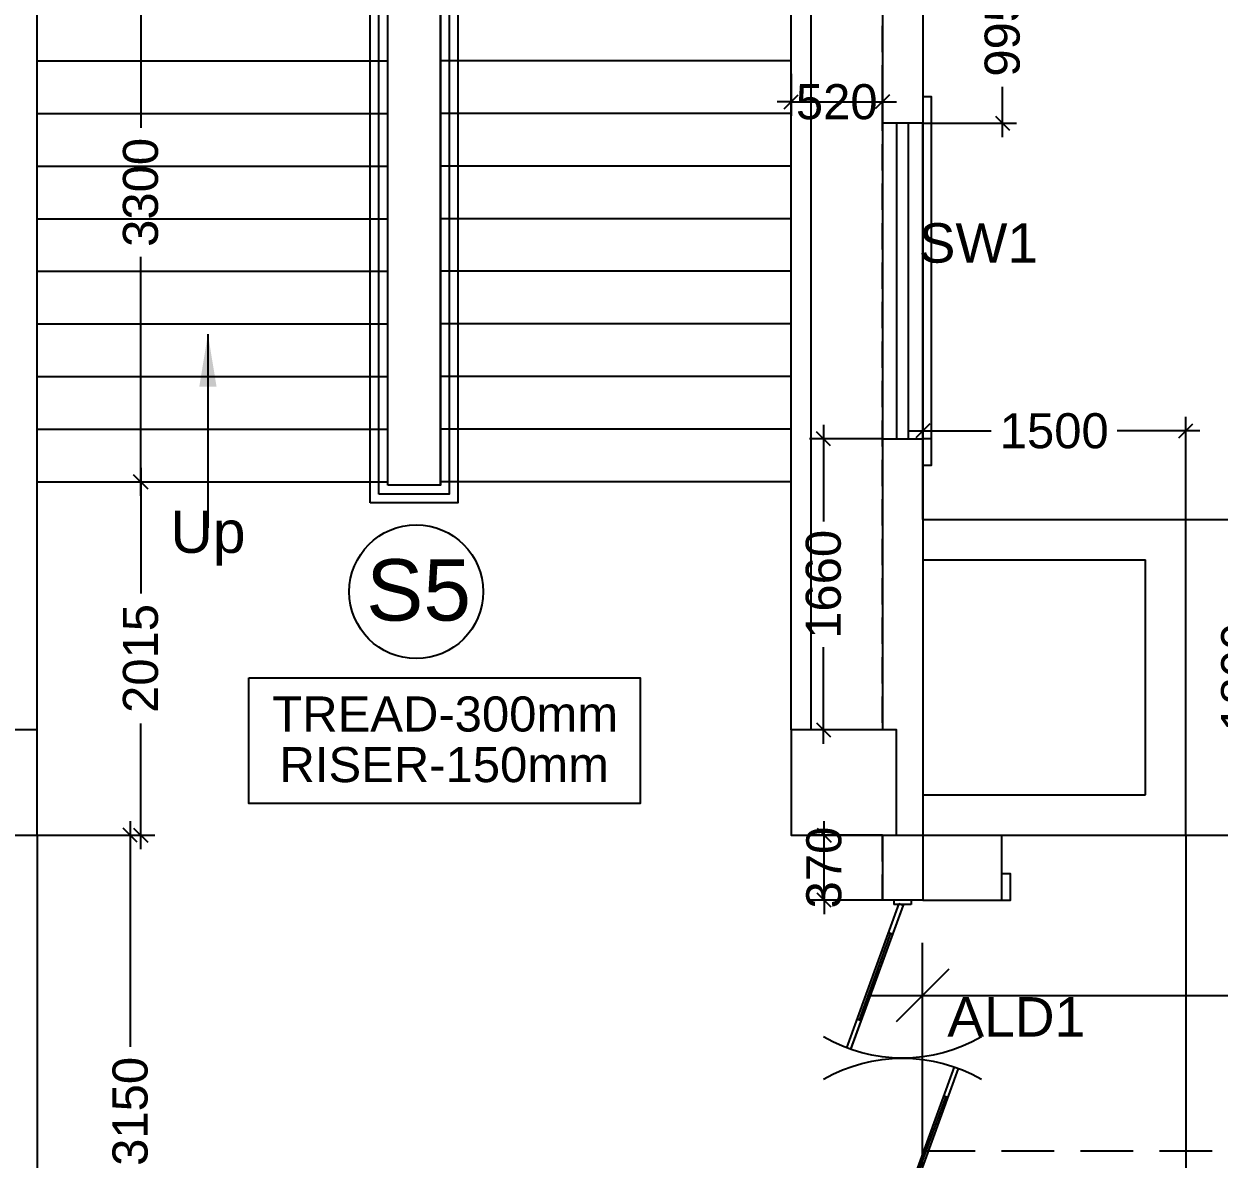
# Model space of a CAD drawing. Extents: x 6345096 to 6738923, y -6490958 to -6305885.
# Drawn here: x 6646816 to 6653629, y -6387867 to -6381394 of the extents above; entities that cross this region are included whole.
import ezdxf
from ezdxf.enums import TextEntityAlignment as Align

# ---------------------------------------------------------------- set-up
doc = ezdxf.new("R2010")
doc.units = 0
doc.header["$LTSCALE"] = 600
doc.header["$MEASUREMENT"] = 0
doc.header["$PDMODE"] = 35
doc.linetypes.add('DASHED', pattern=[0.75, 0.5, -0.25])
doc.linetypes.add('HIDDEN', pattern=[0.375, 0.25, -0.125])
doc.layers.get('0').update_dxf_attribs({"linetype": 'CONTINUOUS'})
doc.layers.get('Defpoints').update_dxf_attribs({"linetype": 'CONTINUOUS'})
for name, color, linetype in [('chajja', 7, 'CONTINUOUS'), ('DIM', 8, 'CONTINUOUS'), ('DIM-TEXT', 8, 'CONTINUOUS'), ('DIMEN', 5, 'CONTINUOUS'), ('DOOR', 32, 'CONTINUOUS'), ('Ele Proje.', 7, 'CONTINUOUS'), ('Ele. Proj', 7, 'CONTINUOUS'), ('HS', 251, 'CONTINUOUS'), ('joinery', 7, 'CONTINUOUS'), ('LA-column', 3, 'CONTINUOUS'), ('Railing', 21, 'CONTINUOUS'), ('Staircase', 7, 'CONTINUOUS'), ('Stairscase', 7, 'CONTINUOUS'), ('STEPS', 7, 'CONTINUOUS'), ('TEXT', 6, 'CONTINUOUS'), ('Wall', 1, 'CONTINUOUS'), ('Walls', 7, 'CONTINUOUS'), ('WIN', 151, 'CONTINUOUS'), ('Working Dim', 5, 'CONTINUOUS')]:
    doc.layers.add(name, color=color, linetype=linetype)
doc.styles.add('ari', font='arial.ttf')
doc.styles.add('ARIAL', font='arial.ttf')
doc.styles.add('RT', font='romant.shx')
doc.styles.get("Standard").update_dxf_attribs({"font": 'romans.shx'})
doc.dimstyles.new('int. dim', dxfattribs={"dimtxt": 200, "dimasz": 80, "dimexe": 80, "dimexo": 0, "dimgap": 70, "dimtad": 0, "dimdec": 0, "dimzin": 12, "dimdsep": 46, "dimtxsty": 'ari', "dimblk": 'OBLIQUE', "dimcen": 2, "dimdle": 80, "dimclrd": 256, "dimclre": 256, "dimclrt": 6, "dimadec": 0, "dimazin": 0, "dimtfac": 1, "dimtdec": 0, "dimtix": 1, "dimtmove": 2, "dimatfit": 3, "dimfxl": 1, "dimtolj": 1, "dimtzin": 0, "dimlwd": -1, "dimlwe": -1, "dimarcsym": 0})
doc.dimstyles.new('STANDARD$0', dxfattribs={"dimscale": 0, "dimtxt": 150, "dimasz": 125, "dimexe": 0.75, "dimexo": 1, "dimgap": 25, "dimtad": 1, "dimdec": 0, "dimdsep": 46, "dimtxsty": 'Standard', "dimblk1": 'DOT', "dimblk2": 'DOT', "dimsah": 1, "dimcen": 2.5, "dimclrd": 1, "dimclre": 1, "dimclrt": 3, "dimadec": 0, "dimazin": 0, "dimtfac": 1, "dimtdec": 0, "dimtmove": 0, "dimatfit": 3, "dimldrblk": 'DOT', "dimfxl": 1, "dimtolj": 1, "dimtzin": 0, "dimarcsym": 0})
doc.dimstyles.new('TEXT', dxfattribs={"dimscale": 0, "dimtxt": 600, "dimasz": 300, "dimexe": 300, "dimexo": 30, "dimgap": 50, "dimtad": 0, "dimdec": 0, "dimzin": 0, "dimdsep": 46, "dimtxsty": 'RT', "dimblk": 'OBLIQUE', "dimcen": 0.09, "dimdle": 300, "dimclrd": 256, "dimclre": 256, "dimclrt": 170, "dimadec": 0, "dimazin": 0, "dimtfac": 1, "dimtdec": 0, "dimtofl": 0, "dimtmove": 2, "dimatfit": 3, "dimfxl": 1, "dimfrac": 2, "dimtolj": 1, "dimtzin": 0, "dimlwd": -1, "dimlwe": -1, "dimarcsym": 0})

# ---------------------------------------------------------------- blocks, each defined once
blk = doc.blocks.new('_Oblique')
at = {"color": 0, "linetype": 'ByBlock', "lineweight": -2}
blk.add_line((-0.5, -0.5), (0.5, 0.5), dxfattribs=at)
blk = doc.blocks.new('Z$W@#5624')
at = {"layer": 'DOOR'}
for p, q in [((19.1931269839406, 469.7108599827625), (840.4000005498528, 768.6057177550392)), ((27.73298007249832, 446.2478064824827), (848.9398536421359, 745.142664254643)), ((187.7044282406569, 517.7583047868684), (680.4285523816943, 697.0952194505371)), ((676.1586258374155, 708.8267462007934), (684.6984789296985, 685.3636927003972)), ((0, 399.5017601335421), (0, 499.3772001727484)), ((0, 499.3772001727484), (24.96886004135013, 499.3772001727484)), ((24.96886004135013, 399.5017601335421), (24.96886004135013, 499.3772001727484)), ((183.434501696378, 529.489831537474), (191.9743547849357, 506.0267780367285)), ((1797.757922988385, 499.3772001727484), (1772.789062947035, 499.3772001727484)), ((1772.789062947035, 399.5017601335421), (1772.789062947035, 499.3772001727484)), ((1797.757922988385, 399.5017601335421), (1797.757922988385, 499.3772001727484)), ((19.1931269839406, 469.7108599827625), (27.73298007249832, 446.2478064824827)), ((1770.024942912161, 452.6311538242735), (948.8180693462491, 153.7362960521132)), ((1778.564796000719, 429.1681003239937), (957.3579224385321, 130.2732425518334)), ((1778.564796000719, 429.1681003239937), (1770.024942912161, 452.6311538242735)), ((0, 399.5017601335421), (24.96886004135013, 399.5017601335421)), ((1610.053494744003, 381.1206555198878), (1117.329370606691, 201.7837408562191)), ((1614.323421288282, 369.3891287692823), (1605.783568199724, 392.8521822700277)), ((1797.757922988385, 399.5017601335421), (1772.789062947035, 399.5017601335421)), ((1113.059444058686, 213.515267606359), (1121.59929715097, 190.0522141060792))]:
    blk.add_line(p, q, dxfattribs=at)
at = {"layer": 'DOOR', "color": 145}
for centre, ratio, start_param, end_param in [((0, 449.4394801533781), 0.9999999987281364, 2.617993895650716, 3.665191446791339), ((1797.757922988385, 449.4394801533781), 0.9999999987281363, -0.5235987579390775, 0.5235987932015447)]:
    blk.add_ellipse(centre, major_axis=(-898.8789614941404, 1.584834503687796e-05), ratio=ratio, start_param=start_param, end_param=end_param, dxfattribs=at)
blk = doc.blocks.new('*D423')
at = {"layer": 'Defpoints', "color": 0, "transparency": 16777216}
for p in [(6651377.097241317, -6386019.721007652), (6651709.580316369, -6386019.721007652, 36.13619233055211), (6651709.580316369, -6386389.89529991, 36.13619233055211)]:
    blk.add_point(p, dxfattribs=at)
at = {"layer": 'Working Dim', "transparency": 16777216}
for p, q in [((6651377.097241317, -6386019.721007652), (6651377.097241317, -6385939.721007652)), ((6651709.580316369, -6386019.721007652), (6651297.097241317, -6386019.721007652)), ((6651377.097241317, -6386389.89529991), (6651377.097241317, -6386019.721007652)), ((6651709.580316369, -6386389.89529991), (6651297.097241317, -6386389.89529991)), ((6651377.097241317, -6386389.89529991), (6651377.097241317, -6386469.89529991))]:
    blk.add_line(p, q, dxfattribs=at)
at = {"layer": 'Working Dim', "transparency": 16777216, "xscale": 80, "yscale": 80, "zscale": 80}
for p, rotation in [((6651377.097241317, -6386019.721007652), 270), ((6651377.097241317, -6386389.89529991), 90)]:
    blk.add_blockref('_Oblique', p, dxfattribs=dict(at, rotation=rotation))
at = {"layer": 'Working Dim', "color": 6, "transparency": 16777216, "insert": (6651377.097241319, -6386204.808153778), "char_height": 200, "attachment_point": 5, "rotation": 90, "style": 'ari'}
blk.add_mtext('\\A1;370', dxfattribs=at)
blk = doc.blocks.new('*D424')
at = {"layer": 'Defpoints', "color": 0, "transparency": 16777216}
for p in [(6653439.460855613, -6386019.721007884, -36.53889873080201), (6653886.410207616, -6386019.721007884), (6653519.591664997, -6388419.733590222, 45.37691580626957)]:
    blk.add_point(p, dxfattribs=at)
at = {"layer": 'Working Dim', "transparency": 16777216}
for p, q in [((6653886.410207616, -6385939.721007884), (6653886.410207616, -6386849.727299053)), ((6653439.460855613, -6386019.721007884), (6653966.410207616, -6386019.721007884)), ((6653886.410207616, -6388499.733590222), (6653886.410207616, -6387589.727299053)), ((6653519.591664997, -6388419.733590222), (6653966.410207616, -6388419.733590222))]:
    blk.add_line(p, q, dxfattribs=at)
at = {"layer": 'Working Dim', "transparency": 16777216, "xscale": 80, "yscale": 80, "zscale": 80}
for p, rotation in [((6653886.410207616, -6386019.721007884), 90), ((6653886.410207616, -6388419.733590222), 270)]:
    blk.add_blockref('_Oblique', p, dxfattribs=dict(at, rotation=rotation))
at = {"layer": 'Working Dim', "color": 6, "transparency": 16777216, "insert": (6653886.410207618, -6387219.727299051), "char_height": 200, "attachment_point": 5, "rotation": 90, "style": 'ari'}
blk.add_mtext('\\A1;2400', dxfattribs=at)
blk = doc.blocks.new('*D1282')
at = {"layer": 'Defpoints', "color": 0, "linetype": 'Continuous', "transparency": 16777216}
for p in [(6610879.440515299, -6372845.638490037, 13.30150872900494), (6651519.099395386, -6372995.969520331, 13.79943811367001), (6651519.099395386, -6374540.850254927)]:
    blk.add_point(p, dxfattribs=at)
at = {"layer": 'DIM-TEXT', "transparency": 16777216}
for p, q in [((6610879.440515299, -6372845.638490037), (6610879.440515299, -6374840.850254927)), ((6651519.099395386, -6372995.969520331), (6651519.099395386, -6374840.850254927)), ((6610579.440515299, -6374540.850254927), (6611790.425480582, -6374540.850254927)), ((6651819.099395386, -6374540.850254927), (6650608.114430103, -6374540.850254927))]:
    blk.add_line(p, q, dxfattribs=at)
at = {"layer": 'DIM-TEXT', "linetype": 'Continuous', "transparency": 16777216, "xscale": 300, "yscale": 300, "zscale": 300, "rotation": 180}
blk.add_blockref('_Oblique', (6610879.440515299, -6374540.850254927), dxfattribs=at)
at = {"layer": 'DIM-TEXT', "linetype": 'Continuous', "transparency": 16777216, "xscale": 300, "yscale": 300, "zscale": 300}
blk.add_blockref('_Oblique', (6651519.099395386, -6374540.850254927), dxfattribs=at)
at = {"layer": 'DIM-TEXT', "color": 170, "linetype": 'Continuous', "transparency": 16777216, "insert": (6631199.269955343, -6374540.850254927), "char_height": 750, "attachment_point": 5, "style": 'ari'}
blk.add_mtext('\\A1;{\\H1.067x;(I.C.U. - 6 Beds) EMERGENCY MEDICINE DEPT (18 Beds) TRIAGE (6 Beds)}', dxfattribs=at)
blk = doc.blocks.new('*D1617')
at = {"layer": 'Defpoints', "color": 0, "transparency": 16777216}
for p in [(6665219.645030745, -6386933.952195972), (6665219.645030745, -6387819.767792714, -35.15529611366154), (6651939.028004434, -6388419.802753286, 14.78033433056991)]:
    blk.add_point(p, dxfattribs=at)
at = {"layer": 'DIMEN', "color": 8, "transparency": 16777216}
for p, q in [((6651939.028004434, -6388419.802753286), (6651939.028004434, -6386633.952195972)), ((6665219.645030745, -6387819.767792714), (6665219.645030745, -6386633.952195972)), ((6651639.028004434, -6386933.952195972), (6657473.970896852, -6386933.952195972)), ((6665519.645030745, -6386933.952195972), (6659684.702138326, -6386933.952195972))]:
    blk.add_line(p, q, dxfattribs=at)
at = {"layer": 'DIMEN', "color": 8, "transparency": 16777216, "xscale": 300, "yscale": 300, "zscale": 300, "rotation": 180}
blk.add_blockref('_Oblique', (6651939.028004434, -6386933.952195972), dxfattribs=at)
at = {"layer": 'DIMEN', "color": 8, "transparency": 16777216, "xscale": 300, "yscale": 300, "zscale": 300}
blk.add_blockref('_Oblique', (6665219.645030745, -6386933.952195972), dxfattribs=at)
at = {"layer": 'DIMEN', "color": 7, "transparency": 16777216, "insert": (6658579.336517589, -6386933.952195972), "char_height": 500, "attachment_point": 5, "style": 'ari'}
blk.add_mtext('\\A1;13.28m', dxfattribs=at)
blk = doc.blocks.new('*D1621')
at = {"layer": 'Defpoints', "color": 0, "transparency": 16777216}
for p in [(6651939.580316369, -6380964.714199604, 36.13619233035834), (6652393.974568699, -6380964.714199604), (6651939.58052392, -6381959.80864162, 11.21404722333752)]:
    blk.add_point(p, dxfattribs=at)
at = {"layer": 'Working Dim', "transparency": 16777216}
for p, q in [((6652393.974568699, -6380884.714199604), (6652393.974568699, -6381170.569742576)), ((6651939.580316369, -6380964.714199604), (6652473.974568699, -6380964.714199604)), ((6652393.974568699, -6382039.80864162), (6652393.974568699, -6381753.953098646)), ((6651939.58052392, -6381959.80864162), (6652473.974568699, -6381959.80864162))]:
    blk.add_line(p, q, dxfattribs=at)
at = {"layer": 'Working Dim', "transparency": 16777216, "xscale": 80, "yscale": 80, "zscale": 80}
for p, rotation in [((6652393.974568699, -6380964.714199604), 90), ((6652393.974568699, -6381959.80864162), 270)]:
    blk.add_blockref('_Oblique', p, dxfattribs=dict(at, rotation=rotation))
at = {"layer": 'Working Dim', "color": 6, "transparency": 16777216, "insert": (6652393.974568701, -6381462.261420609), "char_height": 200, "attachment_point": 5, "rotation": 90, "style": 'ari'}
blk.add_mtext('\\A1;995', dxfattribs=at)
blk = doc.blocks.new('*D1635')
at = {"layer": 'Defpoints', "color": 0, "transparency": 16777216}
for p in [(6651377.097241317, -6386019.757233588), (6651709.580316369, -6386019.757233588, 36.13619233055211), (6651709.580316369, -6386389.931525846, 36.13619233055211)]:
    blk.add_point(p, dxfattribs=at)
at = {"layer": 'Working Dim', "transparency": 16777216}
for p, q in [((6651377.097241317, -6386019.757233588), (6651377.097241317, -6385939.757233588)), ((6651709.580316369, -6386019.757233588), (6651297.097241317, -6386019.757233588)), ((6651377.097241317, -6386389.931525846), (6651377.097241317, -6386019.757233588)), ((6651709.580316369, -6386389.931525846), (6651297.097241317, -6386389.931525846)), ((6651377.097241317, -6386389.931525846), (6651377.097241317, -6386469.931525846))]:
    blk.add_line(p, q, dxfattribs=at)
at = {"layer": 'Working Dim', "transparency": 16777216, "xscale": 80, "yscale": 80, "zscale": 80}
for p, rotation in [((6651377.097241317, -6386019.757233588), 270), ((6651377.097241317, -6386389.931525846), 90)]:
    blk.add_blockref('_Oblique', p, dxfattribs=dict(at, rotation=rotation))
at = {"layer": 'Working Dim', "color": 6, "transparency": 16777216, "insert": (6651377.097241319, -6386204.844379716), "char_height": 200, "attachment_point": 5, "rotation": 90, "style": 'ari'}
blk.add_mtext('\\A1;370', dxfattribs=at)
blk = doc.blocks.new('*D1636')
at = {"layer": 'Defpoints', "color": 0, "transparency": 16777216}
for p in [(6651374.096216951, -6383759.80864162), (6651709.580417597, -6383759.80864162, 11.21404722333752), (6651709.580316369, -6385419.757233588, 36.13619233055211)]:
    blk.add_point(p, dxfattribs=at)
at = {"layer": 'Working Dim', "transparency": 16777216}
for p, q in [((6651374.096216951, -6383679.80864162), (6651374.096216951, -6384230.901627918)), ((6651709.580417597, -6383759.80864162), (6651294.096216951, -6383759.80864162)), ((6651374.096216951, -6385499.757233588), (6651374.096216951, -6384948.66424729)), ((6651709.580316369, -6385419.757233588), (6651294.096216951, -6385419.757233588))]:
    blk.add_line(p, q, dxfattribs=at)
at = {"layer": 'Working Dim', "transparency": 16777216, "xscale": 80, "yscale": 80, "zscale": 80}
for p, rotation in [((6651374.096216951, -6383759.80864162), 90), ((6651374.096216951, -6385419.757233588), 270)]:
    blk.add_blockref('_Oblique', p, dxfattribs=dict(at, rotation=rotation))
at = {"layer": 'Working Dim', "color": 6, "transparency": 16777216, "insert": (6651374.096216953, -6384589.782937602), "char_height": 200, "attachment_point": 5, "rotation": 90, "style": 'ari'}
blk.add_mtext('\\A1;1660', dxfattribs=at)
blk = doc.blocks.new('*D1641')
at = {"layer": 'Defpoints', "color": 0, "transparency": 16777216}
for p in [(6651189.4926431, -6381678.240927775, 18.93049594181542), (6651709.580316371, -6381839.28080714), (6651709.580316371, -6381878.240927775, 5.131057828170015)]:
    blk.add_point(p, dxfattribs=at)
at = {"layer": 'Working Dim', "transparency": 16777216}
for p, q in [((6651189.4926431, -6381678.240927775), (6651189.4926431, -6381919.28080714)), ((6651709.580316371, -6381878.240927775), (6651709.580316371, -6381759.28080714)), ((6651189.4926431, -6381839.28080714), (6651109.4926431, -6381839.28080714)), ((6651189.4926431, -6381839.28080714), (6651709.580316371, -6381839.28080714)), ((6651709.580316371, -6381839.28080714), (6651789.580316371, -6381839.28080714))]:
    blk.add_line(p, q, dxfattribs=at)
at = {"layer": 'Working Dim', "transparency": 16777216, "xscale": 80, "yscale": 80, "zscale": 80}
blk.add_blockref('_Oblique', (6651189.4926431, -6381839.28080714), dxfattribs=at)
at = {"layer": 'Working Dim', "transparency": 16777216, "xscale": 80, "yscale": 80, "zscale": 80, "rotation": 180}
blk.add_blockref('_Oblique', (6651709.580316371, -6381839.28080714), dxfattribs=at)
at = {"layer": 'Working Dim', "color": 6, "transparency": 16777216, "insert": (6651449.536479736, -6381839.28080714), "char_height": 200, "attachment_point": 5, "style": 'ari'}
blk.add_mtext('\\A1;520', dxfattribs=at)
blk = doc.blocks.new('*D1671')
at = {"layer": 'Defpoints', "color": 0, "transparency": 16777216}
for p in [(6653439.460855613, -6384219.808641852), (6653742.550609306, -6384219.808641852), (6653439.460855613, -6386019.721007884)]:
    blk.add_point(p, dxfattribs=at)
at = {"layer": 'Working Dim', "transparency": 16777216}
for p, q in [((6653742.550609306, -6384139.808641852), (6653742.550609306, -6384760.883515181)), ((6653439.460855613, -6384219.808641852), (6653822.550609306, -6384219.808641852)), ((6653742.550609306, -6386099.721007884), (6653742.550609306, -6385478.646134553)), ((6653439.460855613, -6386019.721007884), (6653822.550609306, -6386019.721007884))]:
    blk.add_line(p, q, dxfattribs=at)
at = {"layer": 'Working Dim', "transparency": 16777216, "xscale": 80, "yscale": 80, "zscale": 80}
for p, rotation in [((6653742.550609306, -6384219.808641852), 90), ((6653742.550609306, -6386019.721007884), 270)]:
    blk.add_blockref('_Oblique', p, dxfattribs=dict(at, rotation=rotation))
at = {"layer": 'Working Dim', "color": 6, "transparency": 16777216, "insert": (6653742.550609308, -6385119.764824865), "char_height": 200, "attachment_point": 5, "rotation": 90, "style": 'ari'}
blk.add_mtext('\\A1;1800', dxfattribs=at)
blk = doc.blocks.new('*D1672')
at = {"layer": 'Defpoints', "color": 0, "transparency": 16777216}
for p in [(6653439.460855613, -6383715.316064104), (6651939.580316368, -6384219.808641852, 67.54403323319275), (6653439.460855613, -6384219.808641852)]:
    blk.add_point(p, dxfattribs=at)
at = {"layer": 'Working Dim', "transparency": 16777216}
for p, q in [((6651939.580316368, -6384219.808641852), (6651939.580316368, -6383635.316064104)), ((6653439.460855613, -6384219.808641852), (6653439.460855613, -6383635.316064104)), ((6651859.580316368, -6383715.316064104), (6652330.639276303, -6383715.316064104)), ((6653519.460855613, -6383715.316064104), (6653048.401895676, -6383715.316064104))]:
    blk.add_line(p, q, dxfattribs=at)
at = {"layer": 'Working Dim', "transparency": 16777216, "xscale": 80, "yscale": 80, "zscale": 80, "rotation": 180}
blk.add_blockref('_Oblique', (6651939.580316368, -6383715.316064104), dxfattribs=at)
at = {"layer": 'Working Dim', "transparency": 16777216, "xscale": 80, "yscale": 80, "zscale": 80}
blk.add_blockref('_Oblique', (6653439.460855613, -6383715.316064104), dxfattribs=at)
at = {"layer": 'Working Dim', "color": 6, "transparency": 16777216, "insert": (6652689.52058599, -6383715.316064104), "char_height": 200, "attachment_point": 5, "style": 'ari'}
blk.add_mtext('\\A1;1500', dxfattribs=at)
blk = doc.blocks.new('*D1673')
at = {"layer": 'Defpoints', "color": 0, "transparency": 16777216}
for p in [(6651939.580316368, -6378104.714199831, 67.54403323322185), (6656713.829111439, -6378104.714199831), (6651939.580316368, -6414394.784722929, -22.33982126715956)]:
    blk.add_point(p, dxfattribs=at)
at = {"layer": 'DIM', "color": 8, "transparency": 16777216}
for p, q in [((6656713.829111439, -6377804.714199831), (6656713.829111439, -6395121.020948419)), ((6651939.580316368, -6378104.714199831), (6657013.829111439, -6378104.714199831)), ((6656713.829111439, -6414694.784722929), (6656713.829111439, -6397378.47797434)), ((6651939.580316368, -6414394.784722929), (6657013.829111439, -6414394.784722929))]:
    blk.add_line(p, q, dxfattribs=at)
at = {"layer": 'DIM', "color": 8, "transparency": 16777216, "xscale": 300, "yscale": 300, "zscale": 300}
for p, rotation in [((6656713.829111439, -6378104.714199831), 90), ((6656713.829111439, -6414394.784722929), 270)]:
    blk.add_blockref('_Oblique', p, dxfattribs=dict(at, rotation=rotation))
at = {"layer": 'DIM', "color": 7, "transparency": 16777216, "insert": (6656713.829111441, -6396249.749461378), "char_height": 500, "attachment_point": 5, "rotation": 90, "style": 'ari'}
blk.add_mtext('\\A1;36.29m', dxfattribs=at)
blk = doc.blocks.new('*D1776')
at = {"layer": 'Defpoints', "color": 0, "transparency": 16777216}
for p in [(6646890.294526294, -6384005.0272114, 1.03104944535653), (6647481.311533168, -6384005.0272114), (6646890.29452629, -6386019.589355036)]:
    blk.add_point(p, dxfattribs=at)
at = {"layer": 'Working Dim', "transparency": 16777216}
for p, q in [((6647481.311533168, -6383925.0272114), (6647481.311533168, -6384641.216878033)), ((6646890.294526294, -6384005.0272114), (6647561.311533168, -6384005.0272114)), ((6647481.311533168, -6386099.589355036), (6647481.311533168, -6385383.399688401)), ((6646890.29452629, -6386019.589355036), (6647561.311533168, -6386019.589355036))]:
    blk.add_line(p, q, dxfattribs=at)
at = {"layer": 'Working Dim', "transparency": 16777216, "xscale": 80, "yscale": 80, "zscale": 80}
for p, rotation in [((6647481.311533168, -6384005.0272114), 90), ((6647481.311533168, -6386019.589355036), 270)]:
    blk.add_blockref('_Oblique', p, dxfattribs=dict(at, rotation=rotation))
at = {"layer": 'Working Dim', "color": 6, "transparency": 16777216, "insert": (6647481.31153317, -6385012.308283215), "char_height": 200, "attachment_point": 5, "rotation": 90, "style": 'ari'}
blk.add_mtext('\\A1;2015', dxfattribs=at)
blk = doc.blocks.new('*D1777')
at = {"layer": 'Defpoints', "color": 0, "transparency": 16777216}
for p in [(6647481.311533174, -6380705.027211403, 1.03104944535562), (6647481.311533168, -6380705.027211403), (6646890.294526294, -6384005.0272114, 1.03104944535653)]:
    blk.add_point(p, dxfattribs=at)
at = {"layer": 'Working Dim', "transparency": 16777216}
for p, q in [((6647481.311533168, -6380625.027211403), (6647481.311533168, -6381986.800744826)), ((6647481.311533174, -6380705.027211403), (6647401.311533168, -6380705.027211403)), ((6647481.311533168, -6384085.0272114), (6647481.311533168, -6382723.253677977)), ((6646890.294526294, -6384005.0272114), (6647561.311533168, -6384005.0272114))]:
    blk.add_line(p, q, dxfattribs=at)
at = {"layer": 'Working Dim', "transparency": 16777216, "xscale": 80, "yscale": 80, "zscale": 80}
for p, rotation in [((6647481.311533168, -6380705.027211403), 90), ((6647481.311533168, -6384005.0272114), 270)]:
    blk.add_blockref('_Oblique', p, dxfattribs=dict(at, rotation=rotation))
at = {"layer": 'Working Dim', "color": 6, "transparency": 16777216, "insert": (6647481.31153317, -6382355.0272114), "char_height": 200, "attachment_point": 5, "rotation": 90, "style": 'ari'}
blk.add_mtext('\\A1;3300', dxfattribs=at)
blk = doc.blocks.new('A$C2CD672AE')
at = {"layer": 'Ele Proje.', "color": 8, "linetype": 'HIDDEN', "elevation": -19.79108727907914}
for points in [[(121620.1998227909, 74464.09333248064), (121670.1995909829, 74464.09333248064), (121670.199590981, 74614.09333248064), (121620.1998227909, 74614.09333248064)], [(121620.1998227909, 72514.09333248064), (121670.1995909829, 72514.09333248064), (121670.199590981, 72664.09333248064), (121620.1998227909, 72664.09333248064)]]:
    blk.add_lwpolyline(points, dxfattribs=at)
at = {"layer": 'Ele. Proj', "color": 8, "linetype": 'HIDDEN'}
for p, q in [((121620.199615241, 72204.09333247971, -67.54403323321867), (123120.0801544832, 72204.09333247971, -67.54403323321867)), ((123120.0801544841, 70404.18096644804, -67.54403323321867), (123120.0801544832, 72204.09333247971, -67.54403323321867)), ((121620.1996152401, 71974.09333247878, 39.07337277311854), (122890.0801544813, 71974.09333247878, 39.07337277311854)), ((122890.0801544832, 70634.18096644711, 29.9063968380494), (122890.0801544823, 71974.09333247971, 29.9063968380494)), ((121620.1996152401, 70634.18096644804, 1.031049310031449), (122890.0801544832, 70634.18096644618, 1.031049310031449)), ((121470.1167035615, 70404.18096644897, -67.54403323321867), (123120.0801544841, 70404.18096644804, -67.54403323321867)), ((122070.0599447275, 70405.05388790742, 99.42504340843007), (122070.0599447265, 70032.88761860877, 99.42504340843007))]:
    blk.add_line(p, q, dxfattribs=at)
at = {"layer": 'Ele. Proj', "color": 8, "linetype": 'HIDDEN', "elevation": -67.54403323321867}
blk.add_lwpolyline([(122070.0599447265, 70032.8876186097), (122120.0599447265, 70032.8876186097), (122120.0599447265, 70182.8876186097), (122070.0599447265, 70182.8876186097)], dxfattribs=at)
at = {"layer": 'Railing', "color": 8, "linetype": 'HIDDEN'}
for p, q in [((120870.1119208345, 71004.18096644897, 18.93049594181542), (120870.1119593857, 77719.22400043625, 18.93049594181542)), ((120870.1119208345, 71004.18096644897, 18.93049594181542), (120870.1119593857, 77719.22400043625, 18.93049594181542)), ((120985.1119208345, 71004.18096578866, 18.93049594181542), (120985.1119593857, 77719.22399977595, 18.93049594181542)), ((120985.1119208345, 71004.18096578866, 18.93049594181542), (120985.1119593857, 77719.22399977595, 18.93049594181542))]:
    blk.add_line(p, q, dxfattribs=at)
at = {"layer": 'Wall', "color": 8, "linetype": 'HIDDEN'}
blk.add_line((121620.2007972933, 70032.8876186097, -67.54403323321867), (122070.0599447275, 70032.8876186097, -67.54403323321867), dxfattribs=at)
at = {"layer": 'Walls', "color": 8, "linetype": 'HIDDEN'}
for p, q in [((121620.1996152401, 78319.18777449988), (121620.1996152392, 70032.97044825368)), ((116570.9138607075, 71004.18095595483), (116570.9138221564, 77719.25612249319)), ((121390.1996152401, 77719.18777449988), (121390.1996152401, 71004.1447405126)), ((121390.1996152401, 70404.18096644897), (121390.1996152401, 70033.00667419098)), ((121390.1996152401, 70404.1447405126), (121390.1996152401, 70032.97044825461)), ((121620.1996152401, 70033.00667419005), (121390.1974035986, 70033.00667419005)), ((121620.1996152401, 70032.97044825368), (121390.1974035986, 70032.97044825368))]:
    blk.add_line(p, q, dxfattribs=at)
blk = doc.blocks.new('*D2466')
at = {"layer": 'Defpoints', "color": 0, "transparency": 16777216}
for p in [(6646890.294779465, -6386019.589355036, -19.51236583774542), (6646890.294779465, -6389169.733764675), (6647421.920135792, -6389169.733764675)]:
    blk.add_point(p, dxfattribs=at)
at = {"layer": 'Working Dim', "transparency": 16777216}
for p, q in [((6647421.920135792, -6385939.589355036), (6647421.920135792, -6387226.43509328)), ((6646890.294779465, -6386019.589355036), (6647501.920135792, -6386019.589355036)), ((6647421.920135792, -6389249.733764675), (6647421.920135792, -6387962.888026431)), ((6646890.294779465, -6389169.733764675), (6647501.920135792, -6389169.733764675))]:
    blk.add_line(p, q, dxfattribs=at)
at = {"layer": 'Working Dim', "transparency": 16777216, "xscale": 80, "yscale": 80, "zscale": 80}
for p, rotation in [((6647421.920135792, -6386019.589355036), 90), ((6647421.920135792, -6389169.733764675), 270)]:
    blk.add_blockref('_Oblique', p, dxfattribs=dict(at, rotation=rotation))
at = {"layer": 'Working Dim', "color": 6, "transparency": 16777216, "insert": (6647421.920135794, -6387594.661559854), "char_height": 200, "attachment_point": 5, "rotation": 90, "style": 'ari'}
blk.add_mtext('\\A1;3150', dxfattribs=at)

msp = doc.modelspace()

# ---------------------------------------------------------------- linework, layer by layer
msp.add_circle((6649052.027564077, -6384632.028585399), 381.4256101551181)
at = {"layer": 'chajja', "color": 8}
msp.add_line((6651989.58029211, -6383759.808641851, -37.01127415305564), (6651989.580292112, -6381959.808641851, -37.01127415305564), dxfattribs=at)
at = {"layer": 'chajja', "color": 7, "linetype": 'DASHED'}
msp.add_line((6651939.54344436, -6387819.770687312, -89.88385450037823), (6665219.645030745, -6387819.767792714, -89.88385450037823), dxfattribs=at)
at = {"layer": 'Ele Proje.', "elevation": -19.79108727907914}
for points in [[(6651939.58052392, -6381959.808641851), (6651989.580292112, -6381959.808641851), (6651989.58029211, -6381809.808641851), (6651939.58052392, -6381809.808641851)], [(6651939.58052392, -6383909.808641851), (6651989.580292112, -6383909.808641851), (6651989.58029211, -6383759.808641851), (6651939.58052392, -6383759.808641851)]]:
    msp.add_lwpolyline(points, dxfattribs=at)
at = {"layer": 'Ele. Proj', "color": 1}
for p, q in [((6651939.58031637, -6384219.808641852, -67.54403323321867), (6653439.460855613, -6384219.808641852, -67.54403323321867)), ((6653439.460855613, -6386019.721007884, -67.54403323321867), (6653439.460855613, -6384219.808641852, -67.54403323321867)), ((6651939.580316369, -6384449.808641853, 39.07337277311854), (6653209.460855611, -6384449.808641853, 39.07337277311854)), ((6653209.460855613, -6385789.721007884, 29.9063968380494), (6653209.460855612, -6384449.808641852, 29.9063968380494)), ((6651939.580316369, -6385789.721007884, 1.031049310031449), (6653209.460855613, -6385789.721007885, 1.031049310031449)), ((6651789.497404691, -6386019.721007883, -67.54403323321867), (6653439.460855613, -6386019.721007884, -67.54403323321867)), ((6652389.440645857, -6386018.848086424, 99.42504340843007), (6652389.440645856, -6386391.014355723, 99.42504340843007))]:
    msp.add_line(p, q, dxfattribs=at)
at = {"layer": 'Ele. Proj', "elevation": -67.54403323321867}
msp.add_lwpolyline([(6652389.440645856, -6386391.014355722), (6652439.440645856, -6386391.014355722), (6652439.440645856, -6386241.014355722), (6652389.440645856, -6386241.014355722)], dxfattribs=at)
at = {"layer": 'LA-column', "color": 2}
for points, elevation in [([(6646890.294779465, -6386019.68479244), (6646890.294779465, -6385419.68479244), (6646290.294779465, -6385419.68479244), (6646290.294779465, -6386019.68479244)], 5.131057828137273), ([(6651789.497404691, -6386019.684781946), (6651789.497404691, -6385419.684781946), (6651189.497404691, -6385419.684781946), (6651189.497404691, -6386019.684781946)], 1.031049310031449)]:
    msp.add_lwpolyline(points, close=True, dxfattribs=dict(at, elevation=elevation))
at = {"layer": 'Railing', "linetype": 'Continuous'}
for p, q in [((6651189.492621964, -6385419.721007883, 18.93049594181542), (6651189.492660515, -6378704.677973895, 18.93049594181542)), ((6651189.492621964, -6385419.721007883, 18.93049594181542), (6651189.492660515, -6378704.677973895, 18.93049594181542)), ((6651304.492621964, -6385419.721008543, 18.93049594181542), (6651304.492660515, -6378704.677974556, 18.93049594181542)), ((6651304.492621964, -6385419.721008543, 18.93049594181542), (6651304.492660515, -6378704.677974556, 18.93049594181542))]:
    msp.add_line(p, q, dxfattribs=at)
at = {"layer": 'Railing', "linetype": 'Continuous', "elevation": -18.481316504529}
for points in [[(6648789.846482151, -6384125.002179651), (6648789.846482153, -6380605.026043149), (6649290.116243449, -6380605.026054142), (6649290.116243445, -6384125.002190642)], [(6648839.84706518, -6384075.00159772), (6648839.847065181, -6380655.026627276), (6649240.11566042, -6380655.026636072), (6649240.115660417, -6384075.001606515)]]:
    msp.add_lwpolyline(points, close=True, dxfattribs=at)
at = {"layer": 'Stairscase', "color": 7, "linetype": 'Continuous'}
for p, q in [((6648889.847648208, -6384025.00101579, -18.48131639238967), (6648889.84764821, -6380705.027211403, -18.48131639238888)), ((6649190.115077388, -6384025.001022387, -18.48131650452979), (6649190.11507739, -6380705.027218001, -18.481316504529)), ((6646889.84764821, -6381605.0272114, -18.48131639238888), (6648889.84764821, -6381605.027211403, -18.48131639238888)), ((6646889.84764821, -6381905.0272114, -18.48131639238888), (6648889.84764821, -6381905.027211403, -18.48131639238888)), ((6646889.847563437, -6382205.027211396, -18.48131639238888), (6648889.84764821, -6382205.027211403, -18.48131639238888)), ((6646889.847563437, -6382505.027211396, -18.48131639238888), (6648889.84764821, -6382505.027211403, -18.48131639238888)), ((6646889.84764821, -6382805.0272114, -18.48131639238888), (6648889.84764821, -6382805.027211403, -18.48131639238888)), ((6646889.84764821, -6383105.0272114, -18.48131639238888), (6648889.84764821, -6383105.027211403, -18.48131639238888)), ((6646889.847648209, -6383405.0272114, -18.48131639238888), (6648889.847648209, -6383405.027211403, -18.48131639238888)), ((6646889.84764821, -6383705.0272114, -18.48131639238888), (6648889.84764821, -6383705.027211403, -18.48131639238888)), ((6646889.847648208, -6384005.0272114, -18.48131639238888), (6648889.847648208, -6384005.027211403, -18.48131639238888)), ((6653439.460855613, -6386019.758193552, -67.54403323368433), (6653439.460685464, -6388420.431513079, -67.54403323368433)), ((6653439.460855613, -6386019.758193552, -67.54403323368433), (6654339.478858787, -6386019.758257341, -67.54403323368433))]:
    msp.add_line(p, q, dxfattribs=at)
at = {"layer": 'Stairscase', "color": 8, "linetype": 'HIDDEN', "ltscale": 1000}
for p, q in [((6651190.11507739, -6381605.027217997, -18.481316504529), (6649190.11507739, -6381605.027218001, -18.481316504529)), ((6651190.11507739, -6381905.027217997, -18.481316504529), (6649190.11507739, -6381905.027218001, -18.481316504529)), ((6651190.112627361, -6382205.027217994, -18.481316504529), (6649190.11507739, -6382205.027218001, -18.481316504529)), ((6651190.114996936, -6382505.027217994, -18.481316504529), (6649190.11507739, -6382505.027218001, -18.481316504529)), ((6651190.11507739, -6382805.027217997, -18.481316504529), (6649190.11507739, -6382805.027218001, -18.481316504529)), ((6651190.11507739, -6383105.027217997, -18.481316504529), (6649190.11507739, -6383105.027218001, -18.481316504529)), ((6651190.115077391, -6383405.027217997, -18.481316504529), (6649190.115077391, -6383405.027218001, -18.481316504529)), ((6651190.115077391, -6383705.027217997, -18.481316504529), (6649190.115077391, -6383705.027218001, -18.481316504529)), ((6651190.115077391, -6384005.027217997, -18.481316504529), (6649190.115077391, -6384005.027218001, -18.481316504529))]:
    msp.add_line(p, q, dxfattribs=at)
at = {"layer": 'Stairscase', "color": 7, "linetype": 'Continuous', "elevation": -18.481316504529}
msp.add_lwpolyline([(6648889.847648208, -6384025.00101579), (6648889.84764821, -6380705.027211403), (6649190.11507739, -6380705.027218001), (6649190.115077388, -6384025.001022387)], close=True, dxfattribs=at)
at = {"layer": 'STEPS'}
msp.add_lwpolyline([(6648097.71561954, -6385123.329712978), (6650329.362959718, -6385123.329712978), (6650329.362959718, -6385838.910596726), (6648097.71561954, -6385838.910596726)], close=True, dxfattribs=at)
at = {"layer": 'Wall'}
msp.add_line((6651939.581498423, -6386391.014355722, -67.54403323321867), (6652389.440645857, -6386391.014355722, -67.54403323321867), dxfattribs=at)
at = {"layer": 'Walls', "linetype": 'Continuous'}
for p, q in [((6651939.580316369, -6378104.714199832), (6651939.580316368, -6386390.931526078)), ((6646890.294561837, -6385419.721018377), (6646890.294523286, -6378704.645851838)), ((6651709.580316369, -6378704.714199832), (6651709.580316369, -6385419.757233819)), ((6646890.294561837, -6386019.648566504), (6646890.294543752, -6389169.733764675)), ((6651709.580316369, -6386019.721007883), (6651709.580316369, -6386390.895300141)), ((6651709.580316369, -6386019.757233819), (6651709.580316369, -6386390.931526077)), ((6651939.580316369, -6386390.895300142), (6651709.578104728, -6386390.895300142)), ((6651939.580316369, -6386390.931526078), (6651709.578104728, -6386390.931526078))]:
    msp.add_line(p, q, dxfattribs=at)
at = {"layer": 'WIN', "linetype": 'Continuous', "elevation": -19.79108727907914}
for points in [[(6651939.58052392, -6383759.808641851), (6651939.580508628, -6381959.808641851), (6651709.580524384, -6381959.808641851), (6651709.580417597, -6383759.808641851)], [(6651858.239495841, -6383759.808641851), (6651858.239495841, -6381959.808641855), (6651790.921445676, -6381959.808641855), (6651790.921445676, -6383759.808641851)]]:
    msp.add_lwpolyline(points, close=True, dxfattribs=at)

# ---------------------------------------------------------------- block references
at = {"layer": 'DOOR', "linetype": 'Continuous', "xscale": -1.001247145235538, "yscale": 1.001247149892151, "zscale": 1.001247150865673, "rotation": 90}
for p in [(6652274.580318752, -6386390.895299911, 2.282652257962589), (6652274.580318752, -6386390.931525847, 2.282652257962582)]:
    msp.add_blockref('Z$W@#5624', p, dxfattribs=at)
at = {"layer": 'HS'}
msp.add_blockref('A$C2CD672AE', (6530319.293676683, -6456423.901974331, 8.170450900891314), dxfattribs=at)

# ---------------------------------------------------------------- texts
at = {"layer": 'joinery', "style": 'ari'}
msp.add_text('SW1', height=225, dxfattribs=at).set_placement((6652257.243922603, -6382755.739025698, -19.09471170195326), align=Align.CENTER)
msp.add_text('ALD1', height=225, dxfattribs=at).set_placement((6652080.081853788, -6387168.326399762, 2.282652257962582))
at = {"layer": 'Staircase', "color": 7, "linetype": 'Continuous', "style": 'ARIAL'}
msp.add_text('Up', height=240, dxfattribs=at).set_placement((6647864.884836171, -6384410.369132954, 3.4207488956437), align=Align.CENTER)
at = {"layer": 'STEPS', "color": 6, "style": 'ARIAL'}
msp.add_text('S5', height=350, dxfattribs=at).set_placement((6649065.75483065, -6384796.412087187), align=Align.CENTER)
at = {"layer": 'TEXT', "color": 7, "style": 'ARIAL'}
for s, p in [('TREAD-300mm', (6649217.30219519, -6385428.944335936)), ('RISER-150mm', (6649211.768737424, -6385717.615103981))]:
    msp.add_text(s, height=200, dxfattribs=at).set_placement(p, align=Align.CENTER)

# ---------------------------------------------------------------- dimensions: what is measured, and where the dimension line sits
at = {"layer": 'DIM'}
dim = msp.add_linear_dim(base=(6656713.829111439, -6378104.714199831, -67.54403323321867), p1=(6651939.580316368, -6414394.784722929, -89.88385450037823), p2=(6651939.580316368, -6378104.714199831), angle=90, dimstyle='STANDARD$0', override={"dimscale": 1, "dimtxt": 500, "dimasz": 300, "dimexe": 300, "dimexo": 0, "dimgap": 1, "dimtad": 0, "dimdec": 2, "dimlfac": 0.001, "dimzin": 0, "dimpost": 'm', "dimtxsty": 'ari', "dimblk1": 'Oblique', "dimblk2": 'Oblique', "dimcen": 0, "dimdle": 300, "dimclrd": 8, "dimclre": 8, "dimclrt": 7, "dimadec": 2, "dimtdec": 2, "dimtmove": 2, "dimfxl": 0.75, "dimfrac": 1, "dimlwd": 65535, "dimlwe": 65535}, dxfattribs=at)
dim.commit()
dim.dimension.update_dxf_attribs({"geometry": '*D1673', "text_midpoint": (6656713.829111441, -6396249.749461378, -67.54403323321867)})
at = {"layer": 'DIM-TEXT', "linetype": 'Continuous'}
dim = msp.add_linear_dim(base=(6651519.099395386, -6374540.850254927, -12.76838880366449), p1=(6610879.440515299, -6372845.638490037, 0.533119925340447), p2=(6651519.099395386, -6372995.969520331, 1.031049310005518), text='{\\H1.067x;(I.C.U. - 6 Beds) EMERGENCY MEDICINE DEPT (18 Beds) TRIAGE (6 Beds)}', dimstyle='TEXT', override={"dimscale": 1, "dimtxt": 750, "dimexo": 0, "dimtxsty": 'ari'}, dxfattribs=at)
dim.commit()
dim.dimension.update_dxf_attribs({"geometry": '*D1282', "text_midpoint": (6631199.269955343, -6374540.850254927, -12.76838880366449)})
at = {"layer": 'DIMEN'}
dim = msp.add_linear_dim(base=(6665219.645030745, -6386933.952195972, 4.150161611244883), p1=(6651939.028004434, -6388419.802753286, 18.9304959418148), p2=(6665219.645030745, -6387819.767792714, -31.00513450241665), dimstyle='STANDARD$0', override={"dimscale": 1, "dimtxt": 500, "dimasz": 300, "dimexe": 300, "dimexo": 0, "dimgap": 1, "dimtad": 0, "dimdec": 2, "dimlfac": 0.001, "dimzin": 0, "dimpost": 'm', "dimtxsty": 'ari', "dimblk1": 'Oblique', "dimblk2": 'Oblique', "dimcen": 0, "dimdle": 300, "dimclrd": 8, "dimclre": 8, "dimclrt": 7, "dimadec": 2, "dimtdec": 2, "dimtmove": 2, "dimfxl": 0.75, "dimfrac": 1, "dimlwd": 65535, "dimlwe": 65535}, dxfattribs=at)
dim.commit()
dim.dimension.update_dxf_attribs({"geometry": '*D1617', "text_midpoint": (6658579.336517589, -6386933.952195972, 4.150161611244883)})
at = {"layer": 'Working Dim', "color": 6}
for base, p1, p2, angle, picture, middle in [((6647481.311533168, -6380705.027211403, -19.51236583774542), (6646890.294526294, -6384005.0272114, -18.48131639238889), (6647481.311533174, -6380705.027211403, -18.4813163923898), 90, '*D1777', (6647481.31153317, -6382355.0272114, -19.51236583774542)), ((6652393.974568699, -6380964.714199604, -31.00513450241665), (6651939.58052392, -6381959.80864162, -19.79108727907914), (6651939.580316369, -6380964.714199604, 5.131057827941689), 90, '*D1621', (6652393.974568701, -6381462.261420609, -31.00513450241665)), ((6653439.460855613, -6383715.316064104, -67.54403323321867), (6651939.580316368, -6384219.808641852), (6653439.460855613, -6384219.808641852, -67.54403323321867), 180, '*D1672', (6652689.52058599, -6383715.316064104, -67.54403323321867)), ((6651374.096216951, -6383759.80864162, -31.00513450241665), (6651709.580316369, -6385419.757233588, 5.131057828135454), (6651709.580417597, -6383759.80864162, -19.79108727907914), 90, '*D1636', (6651374.096216953, -6384589.782937602, -31.00513450241665)), ((6647481.311533168, -6384005.0272114, -19.51236583774542), (6646890.29452629, -6386019.589355036, -19.51236583774542), (6646890.294526294, -6384005.0272114, -18.48131639238889), 90, '*D1776', (6647481.31153317, -6385012.308283215, -19.51236583774542)), ((6653742.550609306, -6384219.808641852, -67.54403323321867), (6653439.460855613, -6386019.721007884, -67.54403323321867), (6653439.460855613, -6384219.808641852, -67.54403323321867), 90, '*D1671', (6653742.550609308, -6385119.764824865, -67.54403323321867)), ((6651377.097241317, -6386019.721007652, -31.00513450241666), (6651709.580316369, -6386389.89529991, 5.131057828135454), (6651709.580316369, -6386019.721007652, 5.131057828135454), 90, '*D423', (6651377.097241319, -6386204.808153778, -31.00513450241666)), ((6651377.097241317, -6386019.757233588, -31.00513450241665), (6651709.580316369, -6386389.931525846, 5.131057828135454), (6651709.580316369, -6386019.757233588, 5.131057828135454), 90, '*D1635', (6651377.097241319, -6386204.844379716, -31.00513450241665)), ((6653886.410207616, -6386019.721007884, -31.00513450241666), (6653519.591664997, -6388419.733590222, 14.37178130385291), (6653439.460855613, -6386019.721007884, -67.54403323321867), 90, '*D424', (6653886.410207618, -6387219.727299051, -31.00513450241666))]:
    dim = msp.add_linear_dim(base=base, p1=p1, p2=p2, angle=angle, dimstyle='int. dim', override={"dimtxt": 200, "dimarcsym": 1}, dxfattribs=at)
    dim.commit()
    dim.dimension.update_dxf_attribs({"geometry": picture, "text_midpoint": middle})
dim = msp.add_linear_dim(base=(6651709.580316371, -6381839.28080714), p1=(6651189.4926431, -6381678.240927775, 18.93049594181542), p2=(6651709.580316371, -6381878.240927775, 5.131057828170015), dimstyle='int. dim', override={"dimtxt": 200, "dimarcsym": 1}, dxfattribs=at)
dim.commit()
dim.dimension.update_dxf_attribs({"geometry": '*D1641', "text_midpoint": (6651449.536479736, -6381839.28080714)})
at = {"layer": 'Working Dim'}
dim = msp.add_linear_dim(base=(6647421.920135792, -6389169.733764675), p1=(6646890.294779465, -6386019.589355036, -19.51236583774542), p2=(6646890.294779465, -6389169.733764675), angle=90, dimstyle='int. dim', dxfattribs=at)
dim.commit()
dim.dimension.update_dxf_attribs({"geometry": '*D2466', "text_midpoint": (6647421.920135794, -6387594.661559854)})

# ---------------------------------------------------------------- leaders
at = {"layer": 'Staircase', "color": 7, "linetype": 'Continuous'}
msp.add_leader([(6647864.669894109, -6383163.33948771, 3.4207488956437), (6647864.669894108, -6384267.567619857, 3.4207488956437)], dimstyle='int. dim', override={"dimasz": 300, "dimgap": 70, "dimtad": 0, "dimclrd": 256}, dxfattribs=at)

doc.saveas('drawing.dxf')
